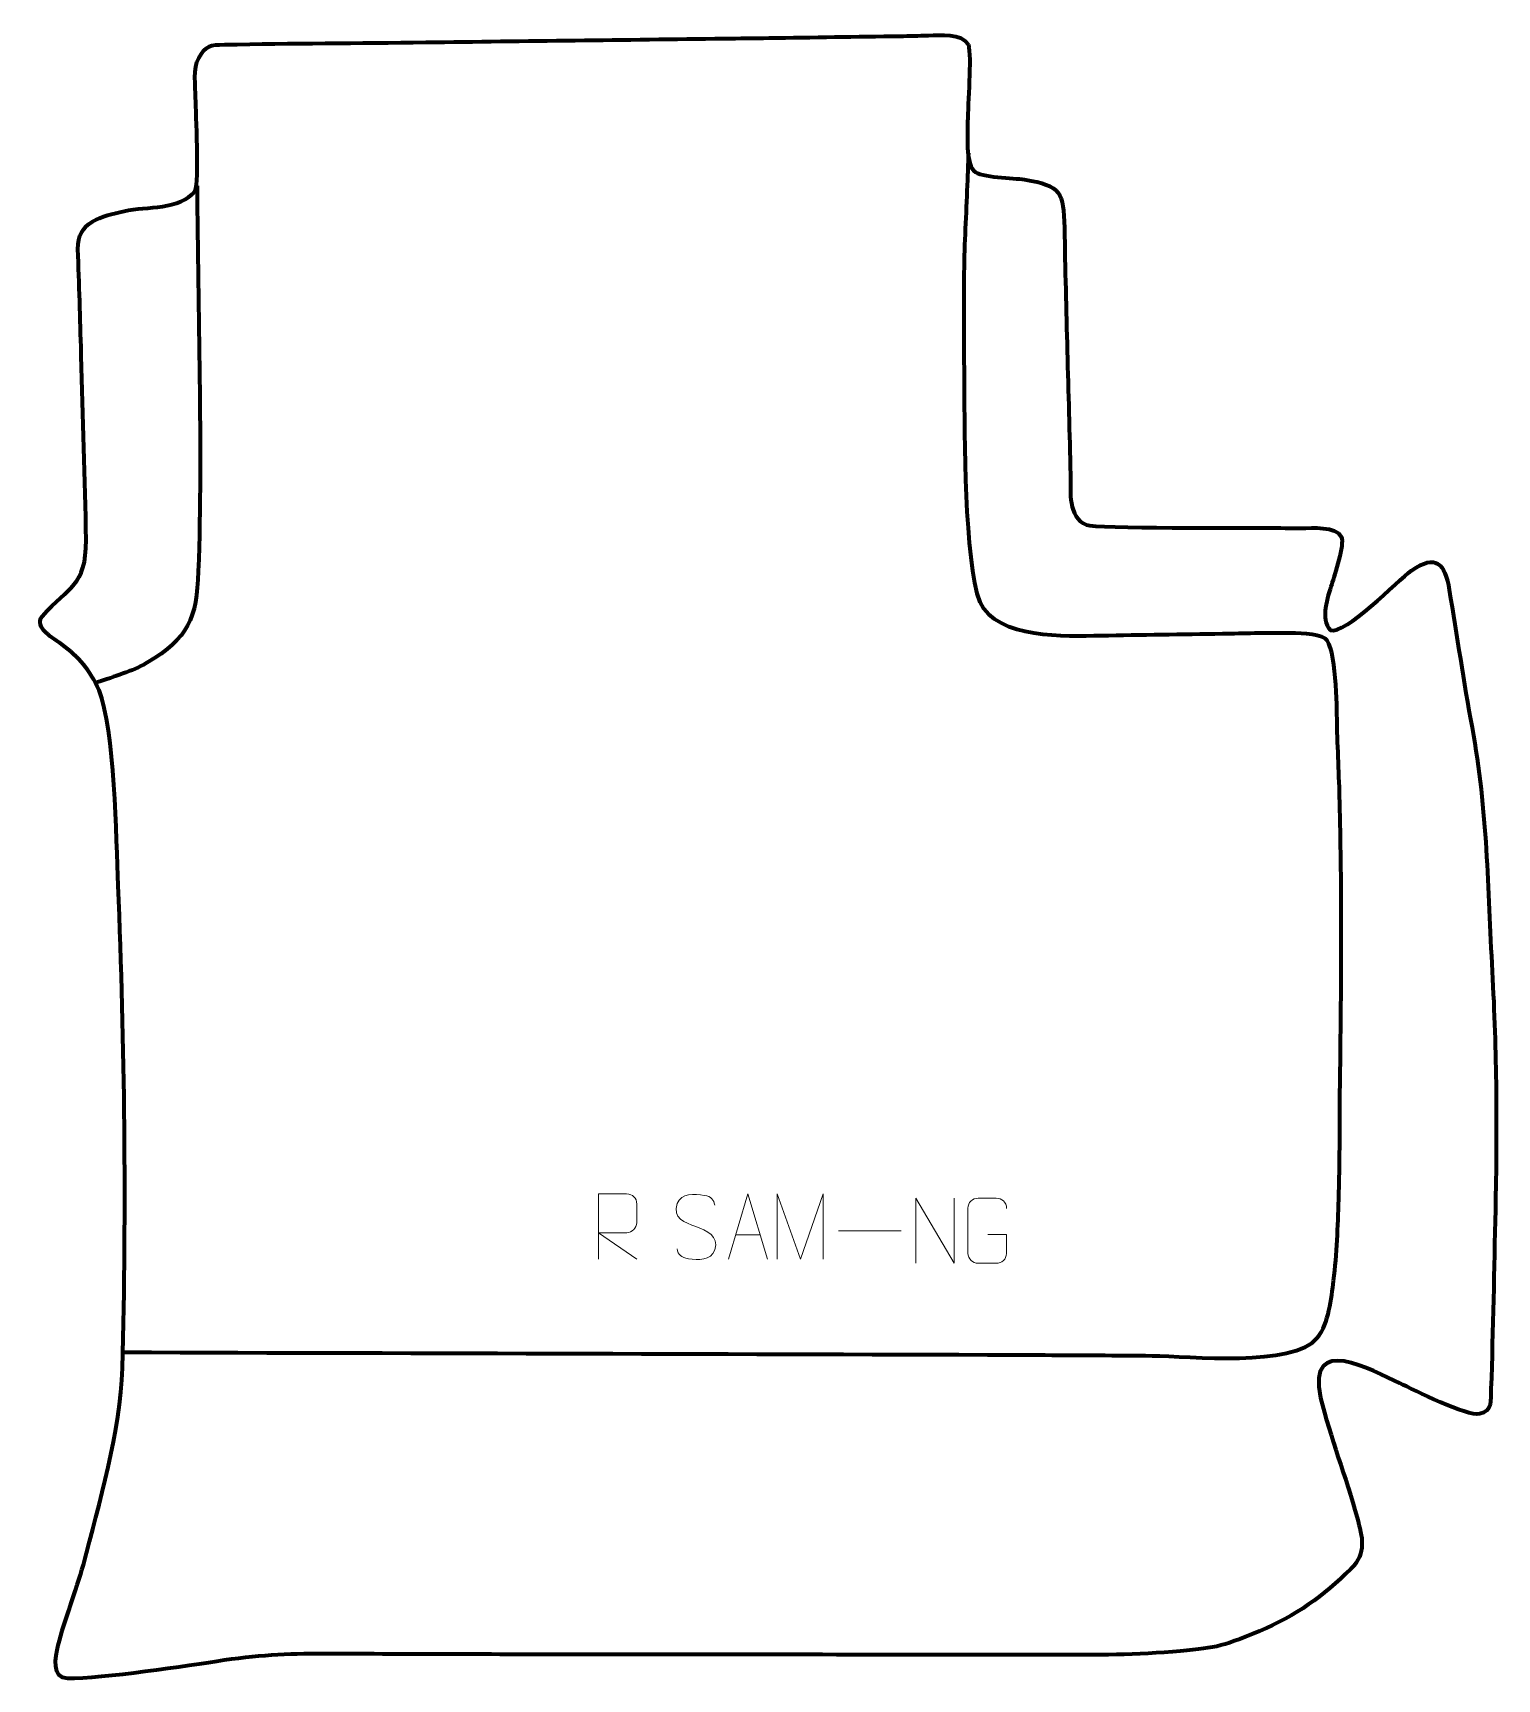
# Model space of a CAD drawing. Header units: millimetres. Extents: x 1469 to 2031, y 221 to 852.
import ezdxf

# ---------------------------------------------------------------- set-up
doc = ezdxf.new("R2010")
doc.units = ezdxf.units.MM
doc.header["$MEASUREMENT"] = 0
doc.layers.add('layer 2', color=7, linetype='Continuous')
doc.layers.add('layer 3', color=7, linetype='Continuous')

msp = doc.modelspace()

# ---------------------------------------------------------------- linework, layer by layer
at = {"layer": 'layer 2', "color": 142, "lineweight": 158}
for points, knots in [([(1503.6872, 346.3024), (1621.567, 345.9066), (1739.4482, 345.7179), (1857.3274, 345.2373), (1857.3274, 345.2373), (1870.9794, 345.1809), (1884.6309, 345.0988), (1898.2825, 344.9777), (1898.2825, 344.9777), (1912.5787, 344.8496), (1952.3698, 340.3746), (1961.6949, 351.9144), (1961.6949, 351.9144), (1966.0793, 357.3401), (1966.9883, 366.9553), (1967.8574, 373.7156), (1967.8574, 373.7156), (1969.2096, 384.0327), (1969.5126, 394.4625), (1969.8445, 404.8519), (1969.8445, 404.8519), (1969.8445, 404.8519), (1969.874, 405.7709), (1969.874, 405.7709), (1969.874, 405.7709), (1970.1919, 415.8267), (1970.2405, 425.886), (1970.2672, 435.946), (1970.2672, 435.946), (1970.2749, 439.0768), (1970.2909, 442.2063), (1970.322, 445.337), (1970.322, 445.337), (1970.5592, 467.6519), (1970.8904, 489.9584), (1970.829, 512.2758), (1970.829, 512.2758), (1970.7786, 527.248), (1970.6003, 542.2117), (1970.2494, 557.18), (1970.2494, 557.18), (1969.9901, 567.4044), (1969.425, 577.6192), (1969.2104, 587.826), (1969.2104, 587.826), (1969.1125, 593.4015), (1968.9822, 616.7707), (1964.6379, 619.9109), (1964.6379, 619.9109), (1961.6779, 622.0505), (1953.5828, 621.8869), (1949.8477, 621.9432), (1949.8477, 621.9432), (1941.6754, 622.1221), (1933.474, 621.782), (1925.2999, 621.6534), (1925.2999, 621.6534), (1909.7426, 621.4732), (1894.1865, 621.1958), (1878.6303, 620.9447), (1878.6303, 620.9447), (1865.274, 620.7307), (1838.997, 619.5033), (1832.3517, 633.8084), (1832.3517, 633.8084), (1826.3378, 650.0153), (1826.5295, 698.3757), (1826.3828, 717.6692), (1826.3828, 717.6692), (1826.2268, 732.6242), (1826.1398, 747.5627), (1826.3606, 762.518), (1826.3606, 762.518), (1826.5359, 773.57), (1827.2253, 784.6275), (1827.6315, 795.6754), (1827.6315, 795.6754), (1827.6992, 797.5643), (1827.7669, 799.4533), (1827.8346, 801.3422), (1827.8346, 801.3422), (1827.891, 802.9164), (1827.9476, 804.4906), (1828.004, 806.0648)], [0, 0, 0, 0, 0.04545455, 0.04545455, 0.04545455, 0.04545455, 0.09090909, 0.09090909, 0.09090909, 0.09090909, 0.13636364, 0.13636364, 0.13636364, 0.13636364, 0.18181818, 0.18181818, 0.18181818, 0.18181818, 0.22727273, 0.22727273, 0.22727273, 0.22727273, 0.27272727, 0.27272727, 0.27272727, 0.27272727, 0.31818182, 0.31818182, 0.31818182, 0.31818182, 0.36363636, 0.36363636, 0.36363636, 0.36363636, 0.40909091, 0.40909091, 0.40909091, 0.40909091, 0.45454545, 0.45454545, 0.45454545, 0.45454545, 0.5, 0.5, 0.5, 0.5, 0.54545455, 0.54545455, 0.54545455, 0.54545455, 0.59090909, 0.59090909, 0.59090909, 0.59090909, 0.63636364, 0.63636364, 0.63636364, 0.63636364, 0.68181818, 0.68181818, 0.68181818, 0.68181818, 0.72727273, 0.72727273, 0.72727273, 0.72727273, 0.77272727, 0.77272727, 0.77272727, 0.77272727, 0.81818182, 0.81818182, 0.81818182, 0.81818182, 0.86363636, 0.86363636, 0.86363636, 0.86363636, 0.90909091, 0.90909091, 0.90909091, 0.90909091, 1, 1, 1, 1]), ([(1532.2234, 793.4589), (1532.4995, 744.192), (1534.382, 694.9671), (1532.6912, 645.7025), (1532.6912, 645.7025), (1532.0302, 627.3582), (1528.9382, 620.2322), (1513.0134, 610.5348), (1513.0134, 610.5348), (1507.1242, 607.3522), (1500.4283, 605.2385), (1494.0659, 603.1965), (1494.0659, 603.1965), (1494.0659, 603.1965), (1493.1548, 602.9041), (1493.1548, 602.9041)], [0, 0, 0, 0, 0.2, 0.2, 0.2, 0.2, 0.4, 0.4, 0.4, 0.4, 0.6, 0.6, 0.6, 0.6, 1, 1, 1, 1])]:
    msp.add_open_spline(points, degree=3, knots=knots, dxfattribs=at)
at = {"layer": 'layer 3', "color": 242, "lineweight": 158}
msp.add_open_spline([(1827.8865, 847.5797), (1825.4393, 852.0663), (1816.9033, 851.1768), (1812.5373, 851.0985), (1812.5373, 851.0985), (1808.9258, 851.0337), (1805.3193, 850.902), (1801.7067, 850.8527), (1801.7067, 850.8527), (1784.9491, 850.6773), (1768.1929, 850.3613), (1751.4359, 850.139), (1751.4359, 850.139), (1745.7173, 850.0673), (1739.9986, 849.9955), (1734.28, 849.9238), (1734.28, 849.9238), (1696.1558, 849.4454), (1658.0316, 848.9671), (1619.9074, 848.4888), (1619.9074, 848.4888), (1594.1852, 848.17), (1568.474, 848.0784), (1542.7516, 847.6032), (1542.7516, 847.6032), (1537.1777, 847.5003), (1535.7378, 847.4643), (1532.8326, 842.4368), (1532.8326, 842.4368), (1530.702, 838.75), (1531.5791, 831.5202), (1531.6413, 827.0665), (1531.6413, 827.0665), (1531.7498, 821.2313), (1533.13, 794.9839), (1531.5179, 791.5384), (1531.5179, 791.5384), (1525.3495, 783.9458), (1513.2853, 785.7788), (1504.2377, 783.7419), (1504.2377, 783.7419), (1495.7825, 781.8385), (1486.1809, 779.84), (1486.5612, 769.1641), (1486.5612, 769.1641), (1487.0352, 755.8561), (1487.4215, 742.5419), (1487.7864, 729.2294), (1487.7864, 729.2294), (1487.7864, 729.2294), (1487.8128, 728.2651), (1487.8128, 728.2651), (1487.8128, 728.2651), (1488.4327, 704.7714), (1489.2477, 681.1879), (1489.7053, 657.7036), (1489.7053, 657.7036), (1489.5991, 639.5702), (1483.1854, 640.2198), (1472.9177, 628.453), (1472.9177, 628.453), (1469.2876, 624.2929), (1477.5133, 619.6495), (1480.3289, 617.6635), (1480.3289, 617.6635), (1486.9843, 612.8699), (1491.1821, 607.6284), (1494.6194, 600.1536), (1494.6194, 600.1536), (1500.6667, 584.9884), (1501.2104, 543.5036), (1501.9919, 525.2292), (1501.9919, 525.2292), (1504.512, 463.8842), (1505.2461, 401.5807), (1503.6104, 340.2062), (1503.6104, 340.2062), (1502.8557, 316.144), (1494.6874, 288.2618), (1488.6345, 264.799), (1488.6345, 264.799), (1485.7687, 254.5684), (1481.4387, 243.9669), (1478.9511, 233.937), (1478.9511, 233.937), (1477.8546, 229.317), (1476.3816, 221.3351), (1482.5505, 221.2286), (1482.5505, 221.2286), (1495.879, 220.9984), (1528.571, 226.1074), (1542.6459, 228.1887), (1542.6459, 228.1887), (1557.7245, 230.4183), (1568.5659, 230.7197), (1584.0343, 230.671), (1584.0343, 230.671), (1618.3191, 230.563), (1652.5706, 230.4412), (1686.8584, 230.4169), (1686.8584, 230.4169), (1743.6261, 230.3768), (1800.3938, 230.3367), (1857.1615, 230.2967), (1857.1615, 230.2967), (1874.0369, 230.223), (1889.1736, 229.9855), (1906.0914, 231.4943), (1906.0914, 231.4943), (1922.6172, 232.9681), (1923.5774, 232.8535), (1939.4106, 239.3788), (1939.4106, 239.3788), (1953.4888, 245.3816), (1963.6793, 252.4852), (1974.5177, 263.2734), (1974.5177, 263.2734), (1980.6716, 269.3988), (1978.894, 275.2413), (1976.8722, 282.9888), (1976.8722, 282.9888), (1972.7128, 298.2906), (1966.5351, 313.6981), (1962.8705, 328.8619), (1962.8705, 328.8619), (1957.4689, 353.7081), (1982.4548, 339.3808), (1993.2239, 334.3818), (1993.2239, 334.3818), (1998.6165, 331.8465), (2019.0825, 321.6312), (2023.8023, 322.6262), (2023.8023, 322.6262), (2028.8782, 323.6962), (2028.0443, 327.7368), (2028.2012, 332.2144), (2028.2012, 332.2144), (2028.9621, 355.0087), (2029.3984, 378.0702), (2029.8861, 400.8884), (2029.8861, 400.8884), (2030.5399, 431.9658), (2030.4046, 461.2246), (2028.6525, 492.2922), (2028.6525, 492.2922), (2026.9253, 524.3399), (2026.8508, 553.8945), (2020.9454, 585.745), (2020.9454, 585.745), (2017.7033, 603.3806), (2015.1465, 620.9272), (2012.1978, 638.5756), (2012.1978, 638.5756), (2010.5041, 648.7129), (2007.1816, 652.4525), (1997.7709, 646.0341), (1997.7709, 646.0341), (1992.611, 642.052), (1971.9599, 620.938), (1966.6772, 623.139), (1966.6772, 623.139), (1962.4974, 627.3221), (1965.6439, 635.867), (1967.1378, 640.7795), (1967.1378, 640.7795), (1968.1606, 644.1428), (1972.2536, 656.0246), (1970.8035, 658.867), (1970.8035, 658.867), (1968.6181, 663.1507), (1959.7611, 662.2021), (1955.4774, 662.232), (1955.4774, 662.232), (1951.3279, 662.261), (1947.1781, 662.2711), (1943.0289, 662.3127), (1943.0289, 662.3127), (1933.9654, 662.3914), (1876.4761, 662.0111), (1873.1558, 663.4664), (1873.1558, 663.4664), (1865.8039, 666.689), (1867.1591, 675.9405), (1866.9986, 682.7182), (1866.9986, 682.7182), (1866.2696, 714.2508), (1865.2371, 745.8674), (1864.6788, 777.387), (1864.6788, 777.387), (1864.3841, 791.0385), (1863.464, 793.4952), (1849.4066, 795.8298), (1849.4066, 795.8298), (1845.0254, 796.5575), (1832.7811, 796.532), (1829.9194, 799.1953), (1829.9194, 799.1953), (1826.8816, 802.0225), (1827.5321, 813.6573), (1827.5939, 817.9901), (1827.5939, 817.9901), (1827.6921, 824.8709), (1829.1075, 842.8793), (1827.8865, 847.5797)], degree=3, knots=[0, 0, 0, 0, 0.01923077, 0.01923077, 0.01923077, 0.01923077, 0.03846154, 0.03846154, 0.03846154, 0.03846154, 0.05769231, 0.05769231, 0.05769231, 0.05769231, 0.07692308, 0.07692308, 0.07692308, 0.07692308, 0.09615385, 0.09615385, 0.09615385, 0.09615385, 0.11538462, 0.11538462, 0.11538462, 0.11538462, 0.13461538, 0.13461538, 0.13461538, 0.13461538, 0.15384615, 0.15384615, 0.15384615, 0.15384615, 0.17307692, 0.17307692, 0.17307692, 0.17307692, 0.19230769, 0.19230769, 0.19230769, 0.19230769, 0.21153846, 0.21153846, 0.21153846, 0.21153846, 0.23076923, 0.23076923, 0.23076923, 0.23076923, 0.25, 0.25, 0.25, 0.25, 0.26923077, 0.26923077, 0.26923077, 0.26923077, 0.28846154, 0.28846154, 0.28846154, 0.28846154, 0.30769231, 0.30769231, 0.30769231, 0.30769231, 0.32692308, 0.32692308, 0.32692308, 0.32692308, 0.34615385, 0.34615385, 0.34615385, 0.34615385, 0.36538462, 0.36538462, 0.36538462, 0.36538462, 0.38461538, 0.38461538, 0.38461538, 0.38461538, 0.40384615, 0.40384615, 0.40384615, 0.40384615, 0.42307692, 0.42307692, 0.42307692, 0.42307692, 0.44230769, 0.44230769, 0.44230769, 0.44230769, 0.46153846, 0.46153846, 0.46153846, 0.46153846, 0.48076923, 0.48076923, 0.48076923, 0.48076923, 0.5, 0.5, 0.5, 0.5, 0.51923077, 0.51923077, 0.51923077, 0.51923077, 0.53846154, 0.53846154, 0.53846154, 0.53846154, 0.55769231, 0.55769231, 0.55769231, 0.55769231, 0.57692308, 0.57692308, 0.57692308, 0.57692308, 0.59615385, 0.59615385, 0.59615385, 0.59615385, 0.61538462, 0.61538462, 0.61538462, 0.61538462, 0.63461538, 0.63461538, 0.63461538, 0.63461538, 0.65384615, 0.65384615, 0.65384615, 0.65384615, 0.67307692, 0.67307692, 0.67307692, 0.67307692, 0.69230769, 0.69230769, 0.69230769, 0.69230769, 0.71153846, 0.71153846, 0.71153846, 0.71153846, 0.73076923, 0.73076923, 0.73076923, 0.73076923, 0.75, 0.75, 0.75, 0.75, 0.76923077, 0.76923077, 0.76923077, 0.76923077, 0.78846154, 0.78846154, 0.78846154, 0.78846154, 0.80769231, 0.80769231, 0.80769231, 0.80769231, 0.82692308, 0.82692308, 0.82692308, 0.82692308, 0.84615385, 0.84615385, 0.84615385, 0.84615385, 0.86538462, 0.86538462, 0.86538462, 0.86538462, 0.88461538, 0.88461538, 0.88461538, 0.88461538, 0.90384615, 0.90384615, 0.90384615, 0.90384615, 0.92307692, 0.92307692, 0.92307692, 0.92307692, 0.94230769, 0.94230769, 0.94230769, 0.94230769, 0.96153846, 0.96153846, 0.96153846, 0.96153846, 1, 1, 1, 1], dxfattribs=at)
at = {"layer": 'layer 3', "color": 250, "lineweight": 9}
for points, knots in [([(1686.0865, 382.0211), (1686.0865, 382.0211), (1686.0865, 406.9746), (1686.0865, 406.9746), (1686.0865, 406.9746), (1689.6813, 406.9746), (1693.2768, 406.9746), (1696.872, 406.9746), (1696.872, 406.9746), (1699.1973, 406.9369), (1700.7546, 405.4469), (1700.7505, 403.0805), (1700.7505, 403.0805), (1700.7501, 401.045), (1700.7501, 397.9856), (1700.7505, 395.9496), (1700.7505, 395.9496), (1700.744, 394.0741), (1698.9317, 392.1323), (1696.9222, 392.1132), (1696.9222, 392.1132), (1696.9222, 392.1132), (1686.0865, 392.1132), (1686.0865, 392.1132), (1686.0865, 392.1132), (1686.0865, 392.1132), (1700.7412, 382.0211), (1700.7412, 382.0211)], [0, 0, 0, 0, 0.125, 0.125, 0.125, 0.125, 0.25, 0.25, 0.25, 0.25, 0.375, 0.375, 0.375, 0.375, 0.5, 0.5, 0.5, 0.5, 0.625, 0.625, 0.625, 0.625, 0.75, 0.75, 0.75, 0.75, 1, 1, 1, 1]), ([(1723.4186, 394.4978), (1719.1703, 395.9682), (1714.2622, 397.764), (1716.2673, 403.2843), (1716.2673, 403.2843), (1717.7708, 407.4242), (1722.9844, 407.0357), (1726.588, 406.4346), (1726.588, 406.4346), (1729.4486, 405.9574), (1730.3133, 404.7442), (1730.6239, 402.6601)], [0, 0, 0, 0, 0.25, 0.25, 0.25, 0.25, 0.5, 0.5, 0.5, 0.5, 1, 1, 1, 1]), ([(1735.9481, 382.021), (1735.9481, 382.021), (1743.3191, 406.9745), (1743.3191, 406.9745), (1743.3191, 406.9745), (1743.3191, 406.9745), (1750.889, 382.021), (1750.889, 382.021)], [0, 0, 0, 0, 0.33333333, 0.33333333, 0.33333333, 0.33333333, 1, 1, 1, 1]), ([(1754.5761, 382.0188), (1754.5761, 382.0188), (1754.5761, 406.9767), (1754.5761, 406.9767), (1754.5761, 406.9767), (1754.5761, 406.9767), (1763.5012, 382.0188), (1763.5012, 382.0188), (1763.5012, 382.0188), (1763.5012, 382.0188), (1772.2611, 406.9762), (1772.2611, 406.9762), (1772.2611, 406.9762), (1772.2611, 406.9762), (1772.2611, 382.0188), (1772.2611, 382.0188)], [0, 0, 0, 0, 0.2, 0.2, 0.2, 0.2, 0.4, 0.4, 0.4, 0.4, 0.6, 0.6, 0.6, 0.6, 1, 1, 1, 1]), ([(1807.7866, 380.3908), (1807.7866, 380.3908), (1807.7866, 405.3443), (1807.7866, 405.3443), (1807.7866, 405.3443), (1807.7866, 405.3443), (1822.4414, 380.3908), (1822.4414, 380.3908), (1822.4414, 380.3908), (1822.4414, 380.3908), (1822.4414, 405.3443), (1822.4414, 405.3443)], [0, 0, 0, 0, 0.25, 0.25, 0.25, 0.25, 0.5, 0.5, 0.5, 0.5, 1, 1, 1, 1]), ([(1835.3689, 391.3765), (1835.3689, 391.3765), (1842.537, 391.3765), (1842.537, 391.3765), (1842.537, 391.3765), (1842.537, 391.3765), (1842.537, 384.2084), (1842.537, 384.2084), (1842.537, 384.2084), (1842.3973, 381.885), (1840.7201, 380.4054), (1838.5723, 380.3946), (1838.5723, 380.3946), (1836.2405, 380.395), (1833.9085, 380.395), (1831.577, 380.3946), (1831.577, 380.3946), (1829.6521, 380.2892), (1827.6799, 382.1737), (1827.6911, 384.191), (1827.6911, 384.191), (1827.6915, 389.9611), (1827.6915, 395.7308), (1827.6911, 401.5001), (1827.6911, 401.5001), (1827.6953, 403.6382), (1829.4421, 405.3574), (1831.5944, 405.344), (1831.5944, 405.344), (1833.9201, 405.344), (1836.2462, 405.344), (1838.5723, 405.344), (1838.5723, 405.344), (1840.519, 405.3794), (1842.5104, 403.8879), (1842.537, 401.4502)], [0, 0, 0, 0, 0.1, 0.1, 0.1, 0.1, 0.2, 0.2, 0.2, 0.2, 0.3, 0.3, 0.3, 0.3, 0.4, 0.4, 0.4, 0.4, 0.5, 0.5, 0.5, 0.5, 0.6, 0.6, 0.6, 0.6, 0.7, 0.7, 0.7, 0.7, 0.8, 0.8, 0.8, 0.8, 1, 1, 1, 1]), ([(1723.4186, 394.4977), (1727.4372, 392.851), (1732.4667, 390.9627), (1730.6327, 385.6024), (1730.6327, 385.6024), (1729.1729, 381.336), (1724.2621, 381.5927), (1720.536, 382.1474), (1720.536, 382.1474), (1717.786, 382.5572), (1716.5651, 383.7707), (1716.1871, 385.8829)], [0, 0, 0, 0, 0.25, 0.25, 0.25, 0.25, 0.5, 0.5, 0.5, 0.5, 1, 1, 1, 1])]:
    msp.add_open_spline(points, degree=3, knots=knots, dxfattribs=at)
for points in [[(1738.6707, 391.2704), (1738.6707, 391.2704), (1748.1664, 391.2704), (1748.1664, 391.2704)], [(1778.125, 392.8675), (1778.125, 392.8675), (1802.103, 392.8675), (1802.103, 392.8675)]]:
    msp.add_open_spline(points, degree=3, dxfattribs=at)

doc.saveas('drawing.dxf')
